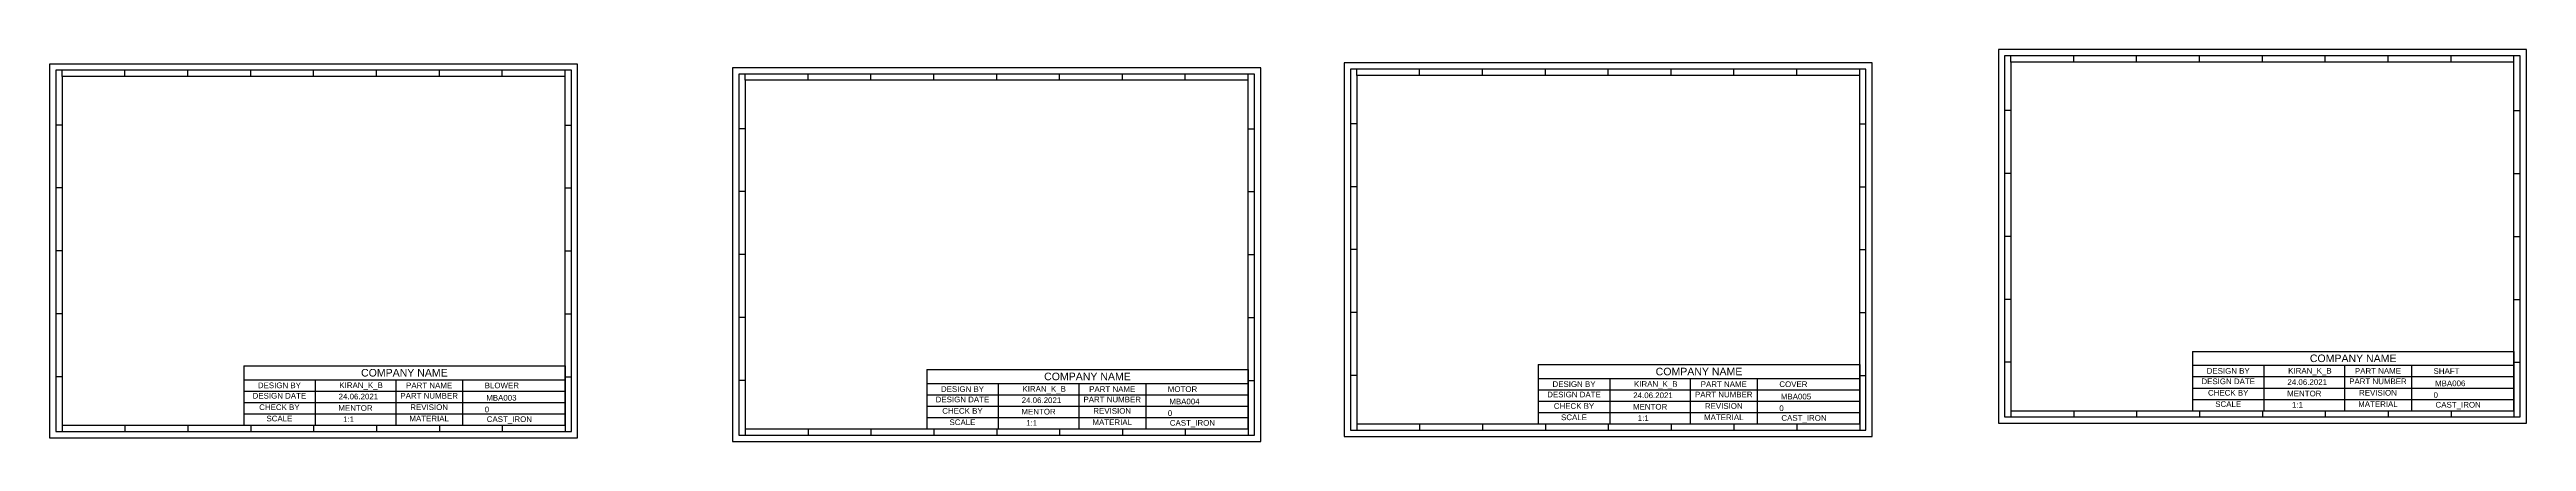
# Model space of a CAD drawing. Header units: millimetres. Extents: x 34830 to 39055, y 27793 to 28482.
# Drawn here: x 37085 to 39055, y 28039 to 28350 of the extents above; entities that cross this region are included whole.
import ezdxf

# ---------------------------------------------------------------- set-up
doc = ezdxf.new("R2010")
doc.units = ezdxf.units.MM
doc.layers.add('template', color=90, linetype='Continuous')
doc.styles.get("Standard").update_dxf_attribs({"font": 'arial.ttf'})

# ---------------------------------------------------------------- blocks, each defined once
blk = doc.blocks.new('*T203')
at = {"color": 0, "linetype": 'ByBlock', "lineweight": -2, "transparency": 16777216}
for p, q in [((0, 0), (255.6, 0)), ((0, 0), (0, -47.1)), ((255.6, 0), (255.6, -47.1)), ((0, -11), (255.6, -11)), ((56.8, -11), (56.8, -47.1)), ((120.9, -11), (120.9, -47.1)), ((174.1, -11), (174.1, -47.1)), ((0, -20), (255.6, -20)), ((0, -29.1), (255.6, -29.1)), ((0, -38.1), (255.6, -38.1)), ((0, -47.1), (255.6, -47.1))]:
    blk.add_line(p, q, dxfattribs=at)
at = {"color": 0, "transparency": 16777216}
for s, insert, char_height, width, attachment_point in [('DESIGN BY', (28.4, -15.5), 4.5, 53.773, 5), ('COMPANY NAME', (127.8, -5.5), 6, 252.621, 5), ('PART NAME', (147.5, -15.5), 4.5, 50.103, 5), ('DESIGN DATE', (28.4, -21.5), 4.5, 53.773, 2), ('CHECK BY', (28.4, -30.6), 4.5, 53.773, 2), ('PART NUMBER', (147.5, -21.5), 4.5, 50.103, 2), ('REVISION', (147.5, -30.6), 4.5, 50.103, 2), ('SCALE', (28.4, -39.6), 4.5, 53.773, 2), ('MATERIAL', (147.5, -39.6), 4.5, 50.103, 2)]:
    blk.add_mtext(s, dxfattribs=dict(at, insert=insert, char_height=char_height, width=width, attachment_point=attachment_point))
blk = doc.blocks.new('SAMPLE')
at = {"layer": 'template'}
for p, q in [((10, 287), (10, 292)), ((60, 287), (60, 292)), ((110, 287), (110, 292)), ((160, 287), (160, 292)), ((210, 287), (210, 292)), ((260, 287), (260, 292)), ((310, 287), (310, 292)), ((360, 287), (360, 292)), ((410, 287), (410, 292)), ((10, 248.5), (5, 248.5)), ((410, 248.5), (415, 248.5)), ((10, 198.5), (5, 198.5)), ((410, 198.5), (415, 198.5)), ((10, 148.5), (5, 148.5)), ((410, 148.5), (415, 148.5)), ((10, 98.5), (5, 98.5)), ((410, 98.5), (415, 98.5)), ((10, 48.5), (5, 48.5)), ((410, 48.5), (415, 48.5)), ((10, 10), (10, 5)), ((60, 10), (60, 5)), ((110, 10), (110, 5)), ((160, 10), (160, 5)), ((210, 10), (210, 5)), ((260, 10), (260, 5)), ((310, 10), (310, 5)), ((360, 10), (360, 5)), ((410, 10), (410, 5))]:
    blk.add_line(p, q, dxfattribs=at)
for points in [[(0, 0), (420, 0), (420, 297), (0, 297)], [(5, 5), (415, 5), (415, 292), (5, 292)], [(10, 10), (410, 10), (410, 287), (10, 287)]]:
    blk.add_lwpolyline(points, close=True, dxfattribs=at)
blk.add_blockref('*T203', (154.4, 57.1))
at = {"color": 0}
for tag, p in [('DESIGN_BY', (230.5, 39.5)), ('PART_NAME', (346.1, 39.3)), ('CHECK_BY', (229.7, 21.4)), ('DESIGN_DATE', (229.9, 30.5)), ('REVISION', (346.1, 20.2)), ('PART_NUMBER', (347.3, 29.5)), ('SCALE', (233.5, 12.4)), ('MATERIAL', (347.7, 12.5))]:
    blk.add_attdef(tag, p, '', height=4.5, dxfattribs=at)

msp = doc.modelspace()

# ---------------------------------------------------------------- block references
at = {"color": 0}
for p, values in [((38634.89277, 28053.29264), {'MATERIAL': 'CAST_IRON', 'REVISION': '0', 'PART_NUMBER': 'MBA006', 'PART_NAME': 'SHAFT', 'SCALE': '1:1', 'CHECK_BY': 'MENTOR', 'DESIGN_DATE': '24.06.2021', 'DESIGN_BY': 'KIRAN_K_B'}), ((37085.02748, 28041.82201), {'MATERIAL': 'CAST_IRON', 'REVISION': '0', 'PART_NUMBER': 'MBA003', 'PART_NAME': 'BLOWER', 'SCALE': '1:1', 'CHECK_BY': 'MENTOR', 'DESIGN_DATE': '24.06.2021', 'DESIGN_BY': 'KIRAN_K_B'}), ((37628.26802, 28038.88072), {'MATERIAL': 'CAST_IRON', 'REVISION': '0', 'PART_NUMBER': 'MBA004', 'PART_NAME': 'MOTOR', 'SCALE': '1:1', 'CHECK_BY': 'MENTOR', 'DESIGN_DATE': '24.06.2021', 'DESIGN_BY': 'KIRAN_K_B'}), ((38114.62739, 28042.79436), {'MATERIAL': 'CAST_IRON', 'REVISION': '0', 'PART_NUMBER': 'MBA005', 'PART_NAME': 'COVER', 'SCALE': '1:1', 'CHECK_BY': 'MENTOR', 'DESIGN_DATE': '24.06.2021', 'DESIGN_BY': 'KIRAN_K_B'})]:
    msp.add_blockref('SAMPLE', p, dxfattribs=at).add_auto_attribs(values)

doc.saveas('drawing.dxf')
